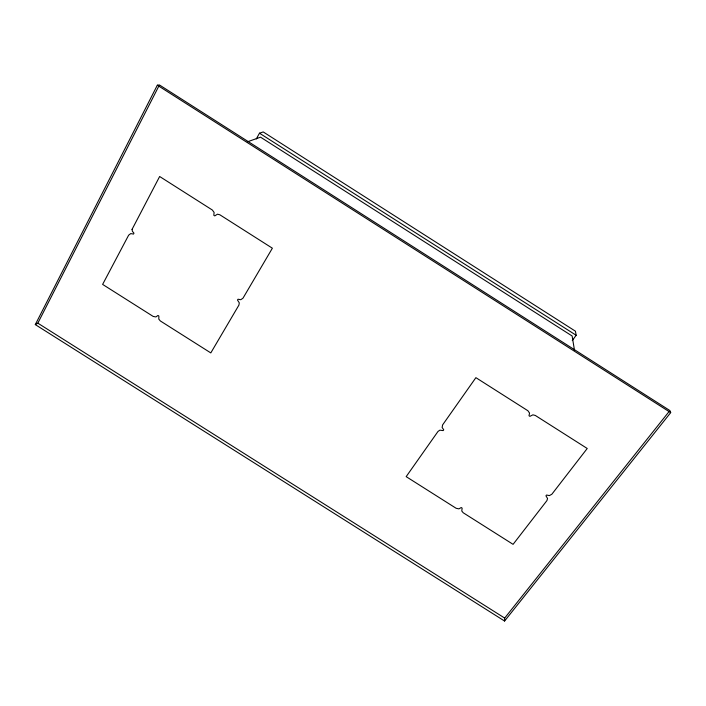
<?xml version="1.0" encoding="UTF-8"?>
<svg xmlns="http://www.w3.org/2000/svg" width="706" height="706" viewBox="0 0 706 706"><rect width="100%" height="100%" fill="white"/><g stroke="black" fill="none" stroke-linecap="round" stroke-linejoin="round"><path stroke-width="1.06" d="M504.578 621.042L670.7 412.622L669.879 410.557L159.424 84.958L157.341 85.188L35.3 324.601L504.578 621.042L504.684 618.085L669.191 411.413M35.3 324.601L37.824 323.154L158.921 85.938M256.278 138.958L259.49 133.187L263.206 131.934L575.434 331.202L576.158 335.271L572.275 340.574M247.285 141.862L260.54 137.167L572.134 335.994L574.446 350.026M37.824 323.154L504.684 618.085M259.49 133.187L576.158 335.271M157.341 85.188L670.7 412.622M547.556 498.489L546.929 500.589L513.085 544.344L463.224 512.768L461.777 511.012L462.13 508.099L461.239 507.535L458.909 508.858L456.138 508.285L406.171 476.638L437.994 431.463L439.882 430.157L443.174 430.607L443.756 429.786L442.132 427.527L442.609 424.906L475.888 377.657L527.929 410.76L529.553 413.081L528.988 415.755L529.915 416.346L532.898 414.837L535.316 415.455L587.233 448.486L551.845 494.244L549.392 495.594L546.532 495.021L545.923 495.815L547.556 498.489M132.057 229.371L132.393 231.294L133.981 233.183L133.505 234.074L130.76 233.58L128.651 235.169L102.626 284.403L153.184 316.429L155.876 316.941L157.976 315.45L158.868 316.023L158.806 319.138L160.359 320.965L210.803 352.912L238.902 305.133L239.299 302.865L237.49 300.076L238.001 299.203L240.772 299.723L242.979 298.197L272.375 248.203L219.813 214.765L217.457 214.192L214.748 215.904L213.821 215.312L214.103 212.435L212.338 210.017L159.653 176.5L132.057 229.371"/></g></svg>
